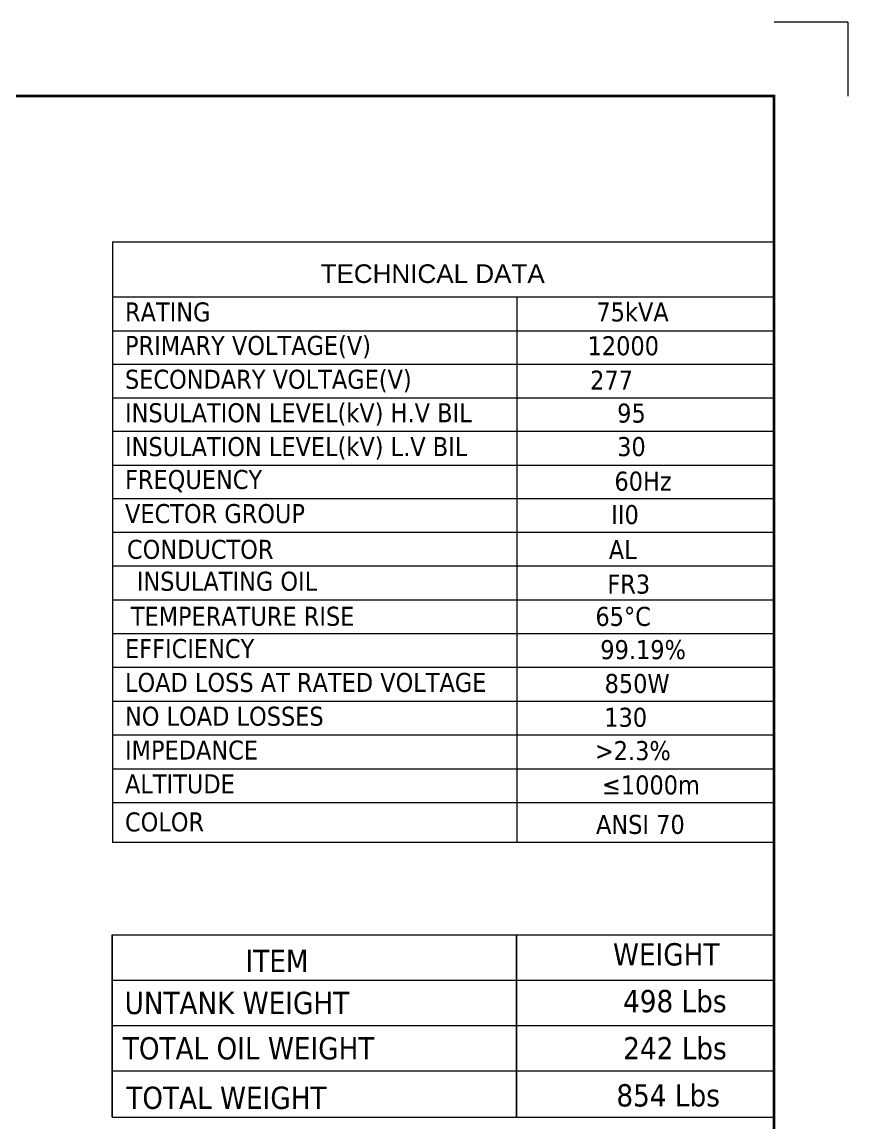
# Model space of a CAD drawing. Header units: millimetres. Extents: x 89051 to 218395, y -330386 to -125649.
# Drawn here: x 101811 to 103574, y -127998 to -125649 of the extents above; entities that cross this region are included whole.
import ezdxf
from ezdxf.enums import TextEntityAlignment as Align

# ---------------------------------------------------------------- set-up
doc = ezdxf.new("R2010")
doc.units = ezdxf.units.MM
doc.header["$LTSCALE"] = 13
doc.layers.add('1', color=4, linetype='Continuous')
doc.layers.add('6文字层', color=3, linetype='Continuous')
doc.layers.add('paper', color=254, linetype='Continuous', plot=False)
doc.layers.add('铁心', color=3, linetype='Continuous', lineweight=0)
doc.styles.add('PDF Arial', font='arial.ttf')
doc.styles.add('Tahoma$001', font='tahoma.ttf', dxfattribs={"height": 2.159784})
doc.styles.add('Tahoma_txtstyle_30.51_0_0', font='tahoma.ttf')

msp = doc.modelspace()

# ---------------------------------------------------------------- linework, layer by layer
at = {"layer": '1', "color": 0, "lineweight": 40, "const_width": 5.53}
msp.add_lwpolyline([(97353.44, -130163.9), (103415.73, -130163.9), (103415.73, -125806.63), (97353.44, -125806.63), (97353.44, -130163.9)], dxfattribs=at)
at = {"layer": '6文字层', "lineweight": 13}
for points in [[(102003.98, -126118.08), (103416.58, -126118.08)], [(102003.98, -126118.08), (102003.98, -127398.97)], [(103416.58, -126118.08), (103416.58, -127398.57)]]:
    msp.add_lwpolyline(points, dxfattribs=at)
at = {"layer": 'paper', "lineweight": 13}
for q in [(103415.73, -125648.76), (103573.6, -125806.63)]:
    msp.add_line((103573.6, -125648.76), q, dxfattribs=at)
at = {"layer": '铁心', "lineweight": 13}
for p, q in [((102003.13, -127596.46), (102003.13, -127725.74)), ((102003.13, -127725.74), (102003.13, -127596.46)), ((102003.13, -127596.46), (103411.57, -127596.46)), ((102866.27, -127596.46), (102866.27, -127725.74)), ((102866.27, -127725.74), (102866.27, -127596.46)), ((102003.13, -127692.96), (103415.73, -127692.96)), ((102003.13, -127875.05), (102003.13, -127725.74)), ((102003.13, -127725.74), (102003.13, -127875.05)), ((102866.27, -127875.05), (102866.27, -127725.74)), ((102866.27, -127725.74), (102866.27, -127875.05)), ((102003.13, -127789.86), (103415.73, -127789.86)), ((102003.13, -127985.27), (102003.13, -127875.05)), ((102003.13, -127875.05), (102003.13, -127985.27)), ((102866.27, -127985.27), (102866.27, -127875.05)), ((102866.27, -127875.05), (102866.27, -127985.27)), ((102003.13, -127886.76), (103415.73, -127886.76)), ((102003.13, -127985.27), (103415.73, -127985.27))]:
    msp.add_line(p, q, dxfattribs=at)
for points in [[(102003.98, -126235.18), (103416.58, -126235.18)], [(102867.13, -126235.18), (102867.13, -127398.97)], [(102003.98, -126307.35), (103416.58, -126307.35)], [(102003.98, -126378.84), (103416.58, -126378.84)], [(102003.98, -126450.33), (103416.58, -126450.33)], [(102003.98, -126521.81), (103416.58, -126521.81)], [(102003.98, -126593.98), (103416.58, -126593.98)], [(102003.98, -126665.47), (103416.58, -126665.47)], [(102003.98, -126736.95), (103416.58, -126736.95)], [(102003.98, -126809.12), (103416.58, -126809.12)], [(102003.98, -126881.29), (103416.58, -126881.29)], [(102003.98, -126953.46), (103416.58, -126953.46)], [(102003.98, -127025.63), (103416.58, -127025.63)], [(102003.98, -127097.79), (103416.58, -127097.79)], [(102003.98, -127169.96), (103416.58, -127169.96)], [(102003.98, -127242.13), (103416.58, -127242.13)], [(102003.98, -127314.3), (103416.58, -127314.3)], [(102003.98, -127314.3), (103416.58, -127314.3)], [(103416.58, -127314.3), (103416.58, -127482.85)], [(102003.13, -127398.97), (103415.73, -127398.97)]]:
    msp.add_lwpolyline(points, dxfattribs=at)

# ---------------------------------------------------------------- texts
for s, height, style, p in [('TECHNICAL DATA', 39.7655, 'PDF Arial', (102448.08, -126205.6)), ('RATING', 40.606, 'Tahoma$001', (102030.7, -126287.61)), ('75kVA', 40.606, 'Tahoma$001', (103036.76, -126287.61)), ('PRIMARY VOLTAGE(V)', 40.6063, 'Tahoma$001', (102030.7, -126359.1)), ('   12000 ', 40.606, 'Tahoma$001', (102972.18, -126359.78)), ('SECONDARY VOLTAGE(V)', 40.6063, 'Tahoma$001', (102030.7, -126431.26)), ('277', 40.606, 'Tahoma$001', (103023.28, -126433.16)), ('INSULATION LEVEL(kV) H.V BIL', 40.6063, 'Tahoma$001', (102030.7, -126502.75)), ('95', 40.606, 'Tahoma$001', (103080.99, -126503.43)), ('INSULATION LEVEL(kV) L.V BIL', 40.6063, 'Tahoma$001', (102030.7, -126574.92)), ('30', 40.606, 'Tahoma$001', (103080.99, -126574.92)), ('FREQUENCY', 40.606, 'Tahoma$001', (102030.7, -126645.04)), ('60Hz', 40.606, 'Tahoma$001', (103075.17, -126648.71)), ('VECTOR GROUP', 40.6063, 'Tahoma$001', (102030.7, -126717.89)), ('II0', 40.606, 'Tahoma$001', (103068.47, -126720)), ('CONDUCTOR', 40.606, 'Tahoma$001', (102034.88, -126794.16)), ('AL', 40.606, 'Tahoma$001', (103063.17, -126794.81)), ('FR3', 40.606, 'Tahoma$001', (103060.06, -126868.31)), ('EFFICIENCY', 40.606, 'Tahoma$001', (102030.7, -127005.88)), ('99.19%%%', 40.606, 'Tahoma$001', (103045.05, -127008.19)), ('LOAD LOSS AT RATED VOLTAGE', 40.6063, 'Tahoma$001', (102030.7, -127078.05)), ('850W', 40.606, 'Tahoma$001', (103054.15, -127080.35)), ('NO LOAD LOSSES', 40.6063, 'Tahoma$001', (102030.7, -127150.22)), ('130', 40.606, 'Tahoma$001', (103053.46, -127152.52)), ('IMPEDANCE', 40.606, 'Tahoma$001', (102030.7, -127222.38)), ('>2.3%%%', 40.606, 'Tahoma$001', (103033.54, -127223.59)), ('ALTITUDE', 40.606, 'Tahoma$001', (102030.7, -127294.55)), ('≤1000m', 40.606, 'Tahoma$001', (103048.78, -127296.86)), ('COLOR', 40.606, 'Tahoma$001', (102030.64, -127375.81)), ('ANSI 70 ', 40.606, 'Tahoma$001', (103035.87, -127380.99)), ('ITEM', 47.513, 'Tahoma_txtstyle_30.51_0_0', (102287.78, -127675.84)), ('UNTANK WEIGHT', 47.5129, 'Tahoma_txtstyle_30.51_0_0', (102029.76, -127765.48)), ('498 Lbs', 47.513, 'Tahoma_txtstyle_30.51_0_0', (103093.65, -127761.51)), ('242 Lbs', 47.513, 'Tahoma_txtstyle_30.51_0_0', (103093.96, -127862.05)), ('TOTAL OIL WEIGHT', 47.5129, 'Tahoma_txtstyle_30.51_0_0', (102026.06, -127862.23)), ('TOTAL WEIGHT', 47.5129, 'Tahoma_txtstyle_30.51_0_0', (102033.46, -127967.78)), ('854 Lbs', 47.513, 'Tahoma_txtstyle_30.51_0_0', (103079.44, -127962.56))]:
    msp.add_text(s, height=height, dxfattribs=dict(at, style=style)).set_placement(p)
at = {"layer": '铁心', "lineweight": 13, "style": 'Tahoma$001'}
for s, p in [('INSULATING OIL', (102248.35, -126841.91)), ('TEMPERATURE RISE ', (102289.24, -126916.67))]:
    msp.add_text(s, height=40.6063, dxfattribs=at).set_placement(p, align=Align.MIDDLE)
msp.add_text('65%%DC', height=40.606, dxfattribs=at).set_placement((103034.6, -126916.96), align=Align.MIDDLE_LEFT)
at = {"layer": '铁心', "lineweight": 13, "insert": (103072.06, -127614.19), "char_height": 47.513, "width": 562.5922, "attachment_point": 1, "style": 'Tahoma_txtstyle_30.51_0_0'}
msp.add_mtext('WEIGHT', dxfattribs=at)

doc.saveas('drawing.dxf')
